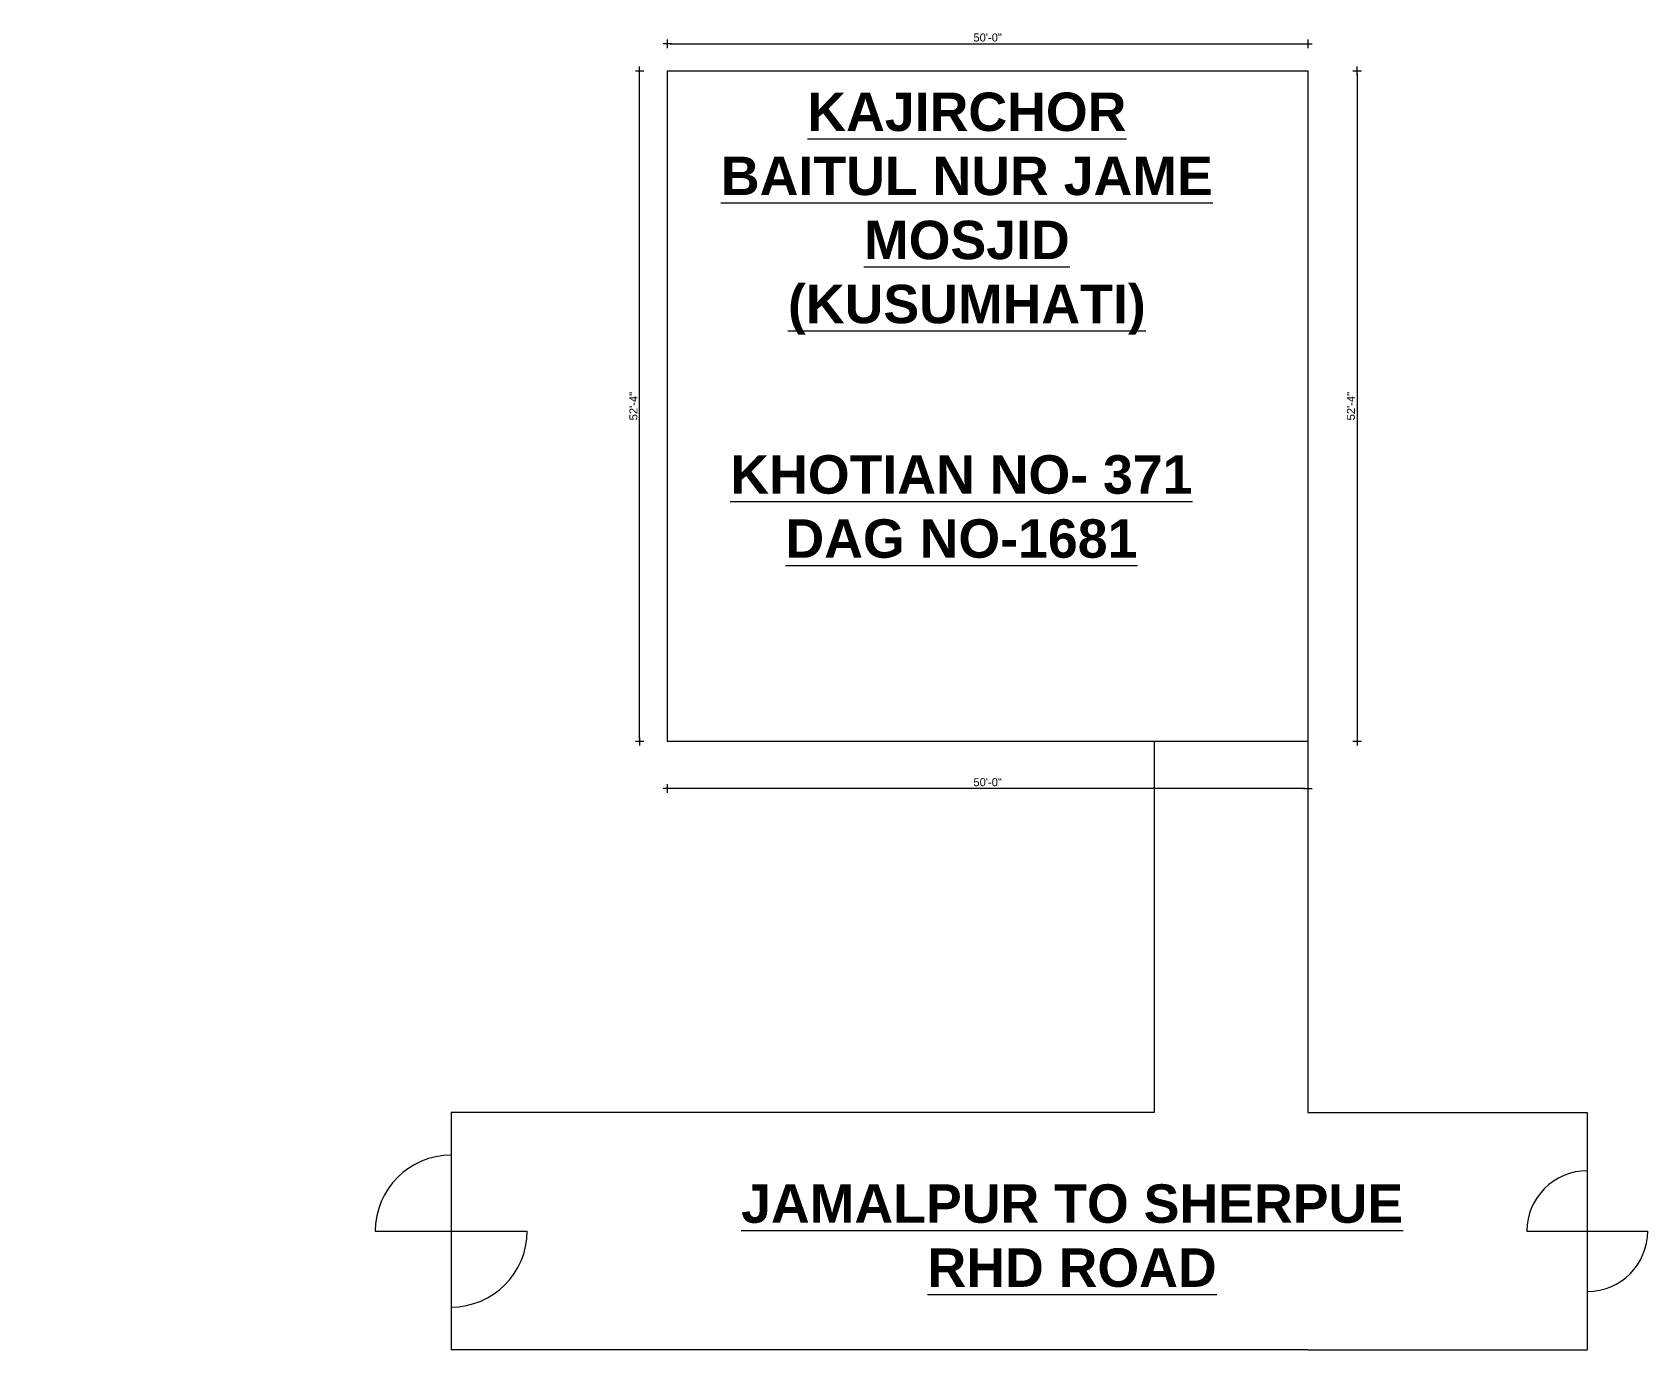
# Model space of a CAD drawing. Header units: inches. Extents: x -4010 to 92088, y -38563 to -1318.
# Drawn here: x 85002 to 86516, y -38475 to -37241 of the extents above; entities that cross this region are included whole.
import ezdxf

# ---------------------------------------------------------------- set-up
doc = ezdxf.new("R2010")
doc.units = ezdxf.units.IN
doc.header["$MEASUREMENT"] = 0
doc.header["$PDMODE"] = 99
doc.layers.add('TEX', color=7, linetype='Continuous')
doc.layers.add('wall', color=3, linetype='Continuous')
doc.styles.add('ARIAL', font='arial.ttf')
doc.styles.get("Standard").update_dxf_attribs({"font": 'ARIALN.TTF'})
doc.dimstyles.new('3-8', dxfattribs={"dimscale": 1.25, "dimtxt": 6, "dimasz": 2, "dimexe": 0.18, "dimexo": 6, "dimgap": 0, "dimtad": 0, "dimdec": 0, "dimzin": 3, "dimdsep": 46, "dimlunit": 3, "dimtxsty": 'ARIAL', "dimblk": 'DD', "dimcen": 1, "dimse1": 1, "dimse2": 1, "dimclrd": 256, "dimclrt": 256, "dimadec": 0, "dimazin": 0, "dimtfac": 0.5, "dimtdec": 0, "dimtmove": 2, "dimatfit": 0, "dimfxl": 0.18, "dimtvp": 0.75, "dimfrac": 1, "dimtolj": 1, "dimtzin": 0, "dimarcsym": 0})

# ---------------------------------------------------------------- blocks, each defined once
blk = doc.blocks.new('DD')
for p, q in [((-1.6, 0), (1.6, 0)), ((0, 1.6), (0, -1.6))]:
    blk.add_line(p, q)
at = {"const_width": 0.3}
blk.add_lwpolyline([(-0.15, 0, 1), (0.15, 0, 1)], format="xyb", close=True, dxfattribs=at)
blk = doc.blocks.new('*D1287')
at = {"layer": 'Defpoints', "color": 0}
for p in [(86197.4, -37251.5), (85597.4, -37276.9), (86197.4, -37276.9)]:
    blk.add_point(p, dxfattribs=at)
at = {"layer": 'wall', "lineweight": -2}
blk.add_line((85599.9, -37251.5), (86194.9, -37251.5), dxfattribs=at)
at = {"layer": 'wall', "lineweight": -2, "xscale": 2.5, "yscale": 2.5, "zscale": 2.5, "rotation": 180}
blk.add_blockref('DD', (85597.4, -37251.5), dxfattribs=at)
at = {"layer": 'wall', "lineweight": -2, "xscale": 2.5, "yscale": 2.5, "zscale": 2.5}
blk.add_blockref('DD', (86197.4, -37251.5), dxfattribs=at)
at = {"layer": 'wall', "insert": (85897.4, -37245.7), "char_height": 7.5, "attachment_point": 5, "style": 'ARIAL'}
blk.add_mtext('\\A1;50\'-0"', dxfattribs=at)
blk = doc.blocks.new('*D1288')
at = {"layer": 'Defpoints', "color": 0}
for p in [(86197.4, -37276.9), (86197.4, -37904.9), (86243.6, -37904.9)]:
    blk.add_point(p, dxfattribs=at)
at = {"layer": 'wall', "lineweight": -2}
blk.add_line((86243.6, -37279.4), (86243.6, -37902.4), dxfattribs=at)
at = {"layer": 'wall', "lineweight": -2, "xscale": 2.5, "yscale": 2.5, "zscale": 2.5}
for p, rotation in [((86243.6, -37276.9), 90), ((86243.6, -37904.9), 270)]:
    blk.add_blockref('DD', p, dxfattribs=dict(at, rotation=rotation))
at = {"layer": 'wall', "insert": (86237.8, -37590.9), "char_height": 7.5, "attachment_point": 5, "rotation": 90, "style": 'ARIAL'}
blk.add_mtext('\\A1;52\'-4"', dxfattribs=at)
blk = doc.blocks.new('*D1289')
at = {"layer": 'Defpoints', "color": 0}
for p in [(85597.4, -37904.9), (86197.4, -37904.9), (85597.4, -37949)]:
    blk.add_point(p, dxfattribs=at)
at = {"layer": 'wall', "lineweight": -2}
blk.add_line((86194.9, -37949), (85599.9, -37949), dxfattribs=at)
at = {"layer": 'wall', "lineweight": -2, "xscale": 2.5, "yscale": 2.5, "zscale": 2.5, "rotation": 180}
blk.add_blockref('DD', (85597.4, -37949), dxfattribs=at)
at = {"layer": 'wall', "lineweight": -2, "xscale": 2.5, "yscale": 2.5, "zscale": 2.5}
blk.add_blockref('DD', (86197.4, -37949), dxfattribs=at)
at = {"layer": 'wall', "insert": (85897.4, -37943.2), "char_height": 7.5, "attachment_point": 5, "style": 'ARIAL'}
blk.add_mtext('\\A1;50\'-0"', dxfattribs=at)
blk = doc.blocks.new('*D1290')
at = {"layer": 'Defpoints', "color": 0}
for p in [(74224.7, -37276.9), (85571.3, -37276.9), (85597.4, -37904.9)]:
    blk.add_point(p, dxfattribs=at)
at = {"layer": 'wall', "lineweight": -2}
blk.add_line((85571.3, -37902.4), (85571.3, -37279.4), dxfattribs=at)
at = {"layer": 'wall', "lineweight": -2, "xscale": 2.5, "yscale": 2.5, "zscale": 2.5}
for p, rotation in [((85571.3, -37276.9), 90), ((85571.3, -37904.9), 270)]:
    blk.add_blockref('DD', p, dxfattribs=dict(at, rotation=rotation))
at = {"layer": 'wall', "insert": (85565.5, -37590.9), "char_height": 7.5, "attachment_point": 5, "rotation": 90, "style": 'ARIAL'}
blk.add_mtext('\\A1;52\'-4"', dxfattribs=at)

msp = doc.modelspace()

# ---------------------------------------------------------------- linework, layer by layer
at = {"layer": 'wall'}
for p, q in [((85597.355, -37904.912), (85597.355, -37276.912)), ((85597.355, -37276.912), (86197.355, -37276.912)), ((86197.355, -37276.912), (86197.355, -37904.912)), ((86197.355, -37904.912), (85597.355, -37904.912)), ((86053.355, -37904.912), (86053.355, -38252.603)), ((86197.355, -37904.912), (86197.355, -38252.603)), ((86053.355, -38252.603), (85394.739, -38252.603)), ((85394.739, -38252.603), (85394.739, -38474.665)), ((86197.355, -38252.603), (86459.232, -38252.603)), ((86459.232, -38252.603), (86459.232, -38474.665)), ((85323.615, -38363.634), (85465.864, -38363.634)), ((86402.652, -38363.634), (86515.812, -38363.634)), ((86197.355, -38474.665), (85394.739, -38474.665)), ((86197.355, -38474.665), (86459.232, -38474.665))]:
    msp.add_line(p, q, dxfattribs=at)
for centre, radius, start, end in [((85394.739, -38363.634), 71.125, 90, 180), ((86459.232, -38363.634), 56.58, 90, 180), ((85394.739, -38363.634), 71.125, 270, 0), ((86459.232, -38363.634), 56.58, 270, 0)]:
    msp.add_arc(centre, radius, start, end, dxfattribs=at)

# ---------------------------------------------------------------- texts
at = {"layer": 'TEX', "char_height": 36, "attachment_point": 5}
for s, insert, width in [('{\\fArial|b1|i0|c0|p34;\\LKAJIRCHOR BAITUL NUR JAME MOSJID\\P(KUSUMHATI)}', (85877.911, -37410.667), 483.93279), ('{\\fArial|b1|i0|c0|p34;\\LKHOTIAN NO- 371\\PDAG NO-1681}', (85872.83, -37685.17), 483.93279), ('{\\fArial|b1|i0|c0|p34;\\LJAMALPUR TO SHERPUE RHD ROAD}', (85976.502, -38368.071), 641.51139)]:
    msp.add_mtext(s, dxfattribs=dict(at, insert=insert, width=width))

# ---------------------------------------------------------------- dimensions: what is measured, and where the dimension line sits
at = {"layer": 'wall'}
for base, p1, p2, picture, middle in [((86197.355, -37251.458), (85597.355, -37276.912), (86197.355, -37276.912), '*D1287', (85897.355, -37245.714)), ((85597.355, -37948.984), (86197.355, -37904.912), (85597.355, -37904.912), '*D1289', (85897.355, -37943.24))]:
    dim = msp.add_linear_dim(base=base, p1=p1, p2=p2, dimstyle='3-8', dxfattribs=at)
    dim.commit()
    dim.dimension.update_dxf_attribs({"geometry": picture, "text_midpoint": middle})
for base, p1, p2, picture, middle in [((85571.256, -37276.912), (85597.355, -37904.912), (74224.673, -37276.912), '*D1290', (85565.512, -37590.912)), ((86243.585, -37904.912), (86197.355, -37276.912), (86197.355, -37904.912), '*D1288', (86237.842, -37590.912))]:
    dim = msp.add_linear_dim(base=base, p1=p1, p2=p2, angle=90, dimstyle='3-8', dxfattribs=at)
    dim.commit()
    dim.dimension.update_dxf_attribs({"geometry": picture, "text_midpoint": middle})

doc.saveas('drawing.dxf')
